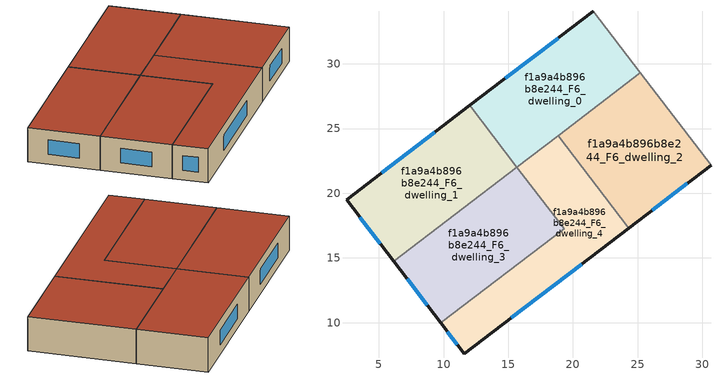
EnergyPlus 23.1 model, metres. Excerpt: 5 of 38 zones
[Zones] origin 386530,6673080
f1a9a4b896b8e244_F6_dwelling_0
 floor to f1a9a4b896b8e244_F5_dwelling_0 (EU_floor_Construction): 21.58,34.07 25.22,29.3 15.68,22.02 12.04,26.79 z18
 wall outside (EU_wall_Construction): 21.58,34.07 12.04,26.79 z18:21
 wall to f1a9a4b896b8e244_F6_dwelling_1 (EU_wall_Construction): 12.04,26.79 15.68,22.02 z18:21
 wall adiabatic (EU_wall_Construction): 25.22,29.3 21.58,34.07 z18:21
 wall to f1a9a4b896b8e244_F6_dwelling_2 (EU_wall_Construction): 18.86,24.45 25.22,29.3 z18:21
 wall to f1a9a4b896b8e244_F6_dwelling_4 (EU_wall_Construction): 15.68,22.02 18.86,24.45 z18:21
 window (EU_Window_Construction): 18.85,31.99 14.76,28.87 z18.86:20.14
 roof outside (EU_roof_Construction): 25.22,29.3 21.58,34.07 12.04,26.79 15.68,22.02 z21
f1a9a4b896b8e244_F6_dwelling_1
 floor to f1a9a4b896b8e244_F5_dwelling_1 (EU_floor_Construction): 12.04,26.79 15.68,22.02 6.14,14.75 2.5,19.52 z18
 wall outside (EU_wall_Construction): 12.04,26.79 2.5,19.52 6.14,14.75 z18:21
 wall to f1a9a4b896b8e244_F6_dwelling_3 (EU_wall_Construction): 6.14,14.75 15.68,22.02 z18:21
 window (EU_Window_Construction): 9.31,24.71 5.23,21.6 / 3.54,18.15 5.1,16.11 z18.86:20.14
 roof outside (EU_roof_Construction): 15.68,22.02 12.04,26.79 2.5,19.52 6.14,14.75 z21
f1a9a4b896b8e244_F6_dwelling_2
 floor to f1a9a4b896b8e244_F5_dwelling_2 (EU_floor_Construction): 25.22,29.3 30.67,22.15 24.31,17.3 18.86,24.45 z18
 wall outside (EU_wall_Construction): 24.31,17.3 30.67,22.15 z18:21
 wall to f1a9a4b896b8e244_F6_dwelling_4 (EU_wall_Construction): 18.86,24.45 24.31,17.3 z18:21
 wall adiabatic (EU_wall_Construction): 30.67,22.15 25.22,29.3 z18:21
 window (EU_Window_Construction): 26.13,18.68 28.86,20.76 z18.86:20.14
 roof outside (EU_roof_Construction): 30.67,22.15 25.22,29.3 18.86,24.45 24.31,17.3 z21
f1a9a4b896b8e244_F6_dwelling_3
 floor to f1a9a4b896b8e244_F5_dwelling_3 (EU_floor_Construction): 15.68,22.02 19.32,17.25 9.78,9.98 6.14,14.75 z18
 wall outside (EU_wall_Construction): 6.14,14.75 9.78,9.98 z18:21
 wall to f1a9a4b896b8e244_F6_dwelling_4 (EU_wall_Construction): 9.78,9.98 19.32,17.25 15.68,22.02 z18:21
 window (EU_Window_Construction): 7.18,13.38 8.74,11.34 z18.86:20.14
 roof outside (EU_roof_Construction): 19.32,17.25 15.68,22.02 6.14,14.75 9.78,9.98 z21
f1a9a4b896b8e244_F6_dwelling_4
 floor to f1a9a4b896b8e244_F5_dwelling_4 (EU_floor_Construction): 18.86,24.45 24.31,17.3 11.6,7.59 9.78,9.98 19.32,17.25 15.68,22.02 z18
 wall outside (EU_wall_Construction): 9.78,9.98 11.6,7.59 24.31,17.3 z18:21
 window (EU_Window_Construction): 15.23,10.37 20.68,14.52 / 10.3,9.3 11.08,8.28 z18.86:20.14
 roof outside (EU_roof_Construction): 24.31,17.3 18.86,24.45 15.68,22.02 19.32,17.25 9.78,9.98 11.6,7.59 z21
[Building]
EU S2 Campaign: North Axis=0; Terrain=City; Solar Distribution=FullExterior
[Site:Location]
Helsinki-Vantaa.AP: Latitude=60.317; Longitude=24.963; Time Zone=2; Elevation=54.6
[SizingPeriod:WeatherFileDays]
AnnualSizingPeriod: Begin Month=1; Begin Day of Month=1; End Month=12; End Day of Month=31; Day of Week for Start Day=Monday; Use Weather File Daylight Saving Period=No; Use Weather File Rain and Snow Indicators=No
[MATERIAL]
EU_InternalMass_Material: Roughness=MediumRough; Thickness=0.1; Conductivity=1; Density=1800; Specific Heat=900; Thermal Absorptance=0.9; Solar Absorptance=0.7; Visible Absorptance=0.7
[MATERIAL:NOMASS] Roughness=MediumRough; Thermal Absorptance=0.9; Solar Absorptance=0.7; Visible Absorptance=0.7
Name | Thermal Resistance
EU_wall_NoMass | 1.10183
EU_roof_NoMass; EU_floor_NoMass | 1.70606
[WINDOWMATERIAL:SIMPLEGLAZINGSYSTEM]
EU_Window_SimpleGlazing: UFactor=3.11035; Solar Heat Gain Coefficient=0.8; Visible Transmittance=0.8
[CONSTRUCTION]
EU_wall_Construction: EU_wall_NoMass
EU_roof_Construction: EU_roof_NoMass
EU_floor_Construction: EU_floor_NoMass
EU_Window_Construction: EU_Window_SimpleGlazing
EU_InternalMass_Construction: EU_InternalMass_Material
[ZONE] Type=1; Multiplier=1; Ceiling Height=autocalculate; Floor Area=autocalculate; Part of Total Floor Area=Yes
Name | Volume
f1a9a4b896b8e244_F6_dwelling_0; f1a9a4b896b8e244_F6_dwelling_1 | 215.882
f1a9a4b896b8e244_F6_dwelling_2 | 215.869
f1a9a4b896b8e244_F6_dwelling_3 | 215.904
f1a9a4b896b8e244_F6_dwelling_4 | 215.867
[INTERNALMASS] Construction=EU_InternalMass_Construction
Name | Zone or ZoneList | Surface Area
f1a9a4b896b8e244_F6_dwelling_0_EU_InternalMass | f1a9a4b896b8e244_F6_dwelling_0 | 71.9614
f1a9a4b896b8e244_F6_dwelling_1_EU_InternalMass | f1a9a4b896b8e244_F6_dwelling_1 | 71.9595
f1a9a4b896b8e244_F6_dwelling_2_EU_InternalMass | f1a9a4b896b8e244_F6_dwelling_2 | 71.9591
f1a9a4b896b8e244_F6_dwelling_3_EU_InternalMass | f1a9a4b896b8e244_F6_dwelling_3 | 71.9656
f1a9a4b896b8e244_F6_dwelling_4_EU_InternalMass | f1a9a4b896b8e244_F6_dwelling_4 | 71.9552
[OTHEREQUIPMENT] Fuel Type=Electricity; Design Level Calculation Method=Watts/Area; Power per Zone Floor Area=1; Fraction Latent=0; Fraction Radiant=0; Fraction Lost=0; Carbon Dioxide Generation Rate=0; EndUse Subcategory=EU_Step8_InternalGains
Name | Zone or ZoneList or Space or SpaceList | Schedule
EU_Step8_InternalGain_f1a9a4b896b8e244_F6_dwelling_0_f000 | f1a9a4b896b8e244_F6_dwelling_0 | EU_Step8_GainSchedule_f1a9a4b896b8e244_F6_dwelling_0_f000
EU_Step8_InternalGain_f1a9a4b896b8e244_F6_dwelling_1_f000 | f1a9a4b896b8e244_F6_dwelling_1 | EU_Step8_GainSchedule_f1a9a4b896b8e244_F6_dwelling_1_f000
EU_Step8_InternalGain_f1a9a4b896b8e244_F6_dwelling_2_f000 | f1a9a4b896b8e244_F6_dwelling_2 | EU_Step8_GainSchedule_f1a9a4b896b8e244_F6_dwelling_2_f000
EU_Step8_InternalGain_f1a9a4b896b8e244_F6_dwelling_3_f000 | f1a9a4b896b8e244_F6_dwelling_3 | EU_Step8_GainSchedule_f1a9a4b896b8e244_F6_dwelling_3_f000
EU_Step8_InternalGain_f1a9a4b896b8e244_F6_dwelling_4_f000 | f1a9a4b896b8e244_F6_dwelling_4 | EU_Step8_GainSchedule_f1a9a4b896b8e244_F6_dwelling_4_f000
[ZONEVENTILATION:DESIGNFLOWRATE] Schedule=EU_AlwaysOn; Design Flow Rate Calculation Method=AirChanges/Hour; Air Changes per Hour=0.756316; Ventilation Type=Natural; Fan Pressure Rise=0; Fan Total Efficiency=1; Constant Term Coefficient=1; Temperature Term Coefficient=0; Velocity Term Coefficient=0; Velocity Squared Term Coefficient=0; Minimum Indoor Temperature=-100; Maximum Indoor Temperature=100; Delta Temperature=-100; Minimum Outdoor Temperature=-100; Maximum Outdoor Temperature=100; Maximum Wind Speed=40
Name | Zone or ZoneList or Space or SpaceList
EU_ConstantAir_f1a9a4b896b8e244_F6_dwelling_0 | f1a9a4b896b8e244_F6_dwelling_0
EU_ConstantAir_f1a9a4b896b8e244_F6_dwelling_1 | f1a9a4b896b8e244_F6_dwelling_1
EU_ConstantAir_f1a9a4b896b8e244_F6_dwelling_2 | f1a9a4b896b8e244_F6_dwelling_2
EU_ConstantAir_f1a9a4b896b8e244_F6_dwelling_3 | f1a9a4b896b8e244_F6_dwelling_3
EU_ConstantAir_f1a9a4b896b8e244_F6_dwelling_4 | f1a9a4b896b8e244_F6_dwelling_4
[HVACTEMPLATE:THERMOSTAT] Constant Heating Setpoint=20; Constant Cooling Setpoint=50
EU_HeatOnly_f1a9a4b896b8e244_F0_dwelling_5; EU_HeatOnly_f1a9a4b896b8e244_F1_dwelling_0; EU_HeatOnly_f1a9a4b896b8e244_F1_dwelling_1; EU_HeatOnly_f1a9a4b896b8e244_F1_dwelling_2; EU_HeatOnly_f1a9a4b896b8e244_F1_dwelling_3; EU_HeatOnly_f1a9a4b896b8e244_F1_dwelling_4; EU_HeatOnly_f1a9a4b896b8e244_F1_dwelling_5; EU_HeatOnly_f1a9a4b896b8e244_F2_dwelling_0; EU_HeatOnly_f1a9a4b896b8e244_F2_dwelling_1; EU_HeatOnly_f1a9a4b896b8e244_F2_dwelling_2; EU_HeatOnly_f1a9a4b896b8e244_F2_dwelling_3; EU_HeatOnly_f1a9a4b896b8e244_F2_dwelling_4; EU_HeatOnly_f1a9a4b896b8e244_F2_dwelling_5; EU_HeatOnly_f1a9a4b896b8e244_F3_dwelling_0; EU_HeatOnly_f1a9a4b896b8e244_F3_dwelling_1; EU_HeatOnly_f1a9a4b896b8e244_F3_dwelling_2; EU_HeatOnly_f1a9a4b896b8e244_F3_dwelling_3; EU_HeatOnly_f1a9a4b896b8e244_F3_dwelling_4; EU_HeatOnly_f1a9a4b896b8e244_F4_dwelling_0; EU_HeatOnly_f1a9a4b896b8e244_F4_dwelling_1; EU_HeatOnly_f1a9a4b896b8e244_F4_dwelling_2; EU_HeatOnly_f1a9a4b896b8e244_F4_dwelling_3; EU_HeatOnly_f1a9a4b896b8e244_F4_dwelling_4; EU_HeatOnly_f1a9a4b896b8e244_F5_dwelling_0; EU_HeatOnly_f1a9a4b896b8e244_F5_dwelling_1; EU_HeatOnly_f1a9a4b896b8e244_F5_dwelling_2; EU_HeatOnly_f1a9a4b896b8e244_F5_dwelling_3; EU_HeatOnly_f1a9a4b896b8e244_F5_dwelling_4; EU_HeatOnly_f1a9a4b896b8e244_F6_dwelling_0; EU_HeatOnly_f1a9a4b896b8e244_F6_dwelling_1; EU_HeatOnly_f1a9a4b896b8e244_F6_dwelling_2; EU_HeatOnly_f1a9a4b896b8e244_F6_dwelling_3; EU_HeatOnly_f1a9a4b896b8e244_F6_dwelling_4
[HVACTEMPLATE:ZONE:IDEALLOADSAIRSYSTEM] System Availability Schedule=EU_AlwaysOn; Maximum Heating Supply Air Temperature=50; Minimum Cooling Supply Air Temperature=13; Maximum Heating Supply Air Humidity Ratio=0.0156; Minimum Cooling Supply Air Humidity Ratio=0.0077; Heating Limit=NoLimit; Cooling Limit=NoLimit; Heating Availability Schedule=EU_AlwaysOn; Cooling Availability Schedule=EU_CoolingOff; Dehumidification Control Type=ConstantSensibleHeatRatio; Cooling Sensible Heat Ratio=0.7; Dehumidification Setpoint=60; Humidification Control Type=None; Humidification Setpoint=30; Outdoor Air Method=None; Outdoor Air Flow Rate per Person=0.00944; Outdoor Air Flow Rate per Zone Floor Area=0; Outdoor Air Flow Rate per Zone=0; Demand Controlled Ventilation Type=None; Outdoor Air Economizer Type=NoEconomizer; Heat Recovery Type=None; Sensible Heat Recovery Effectiveness=0.7; Latent Heat Recovery Effectiveness=0.65
Name | Template Thermostat
f1a9a4b896b8e244_F6_dwelling_0 | EU_HeatOnly_f1a9a4b896b8e244_F6_dwelling_0
f1a9a4b896b8e244_F6_dwelling_1 | EU_HeatOnly_f1a9a4b896b8e244_F6_dwelling_1
f1a9a4b896b8e244_F6_dwelling_2 | EU_HeatOnly_f1a9a4b896b8e244_F6_dwelling_2
f1a9a4b896b8e244_F6_dwelling_3 | EU_HeatOnly_f1a9a4b896b8e244_F6_dwelling_3
f1a9a4b896b8e244_F6_dwelling_4 | EU_HeatOnly_f1a9a4b896b8e244_F6_dwelling_4
[SIZING:ZONE] Zone Cooling Design Supply Air Temperature Input Method=SupplyAirTemperature; Zone Cooling Design Supply Air Temperature=13; Zone Heating Design Supply Air Temperature Input Method=SupplyAirTemperature; Zone Heating Design Supply Air Temperature=50; Zone Cooling Design Supply Air Humidity Ratio=0.008; Zone Heating Design Supply Air Humidity Ratio=0.008; Cooling Design Air Flow Method=DesignDay; Cooling Design Air Flow Rate=0; Cooling Minimum Air Flow per Zone Floor Area=0.000762; Cooling Minimum Air Flow=0; Cooling Minimum Air Flow Fraction=0.2; Heating Design Air Flow Method=DesignDay; Heating Design Air Flow Rate=0; Heating Maximum Air Flow per Zone Floor Area=0.002032; Heating Maximum Air Flow=0.141576; Heating Maximum Air Flow Fraction=0.3; Account for Dedicated Outdoor Air System=No; Dedicated Outdoor Air System Control Strategy=NeutralSupplyAir; Dedicated Outdoor Air Low Setpoint Temperature for Design=autosize; Dedicated Outdoor Air High Setpoint Temperature for Design=autosize; Zone Load Sizing Method=Sensible Load Only No Latent Load; Zone Latent Cooling Design Supply Air Humidity Ratio Input Method=HumidityRatioDifference; Zone Cooling Design Supply Air Humidity Ratio Difference=0.005; Zone Latent Heating Design Supply Air Humidity Ratio Input Method=HumidityRatioDifference; Zone Humidification Design Supply Air Humidity Ratio Difference=0.005
f1a9a4b896b8e244_F6_dwelling_0; f1a9a4b896b8e244_F6_dwelling_1; f1a9a4b896b8e244_F6_dwelling_2; f1a9a4b896b8e244_F6_dwelling_3; f1a9a4b896b8e244_F6_dwelling_4
[SCHEDULE:CONSTANT]
Name | Hourly Value
EU_AlwaysOn | 1
EU_CoolingOff | 0
[SCHEDULE:FILE] Column Number=1; Rows to Skip at Top=0; Number of Hours of Data=8760; Column Separator=Comma; Interpolate to Timestep=No; Minutes per Item=60; Adjust Schedule for Daylight Savings=Yes
Name | File
EU_Step8_GainSchedule_f1a9a4b896b8e244_F6_dwelling_0_f000 | ../../schedules/f1a9a4b896b8e244/f1a9a4b896b8e244_F6_dwelling_0_f000_gain.csv
EU_Step8_GainSchedule_f1a9a4b896b8e244_F6_dwelling_1_f000 | ../../schedules/f1a9a4b896b8e244/f1a9a4b896b8e244_F6_dwelling_1_f000_gain.csv
EU_Step8_GainSchedule_f1a9a4b896b8e244_F6_dwelling_2_f000 | ../../schedules/f1a9a4b896b8e244/f1a9a4b896b8e244_F6_dwelling_2_f000_gain.csv
EU_Step8_GainSchedule_f1a9a4b896b8e244_F6_dwelling_3_f000 | ../../schedules/f1a9a4b896b8e244/f1a9a4b896b8e244_F6_dwelling_3_f000_gain.csv
EU_Step8_GainSchedule_f1a9a4b896b8e244_F6_dwelling_4_f000 | ../../schedules/f1a9a4b896b8e244/f1a9a4b896b8e244_F6_dwelling_4_f000_gain.csv
